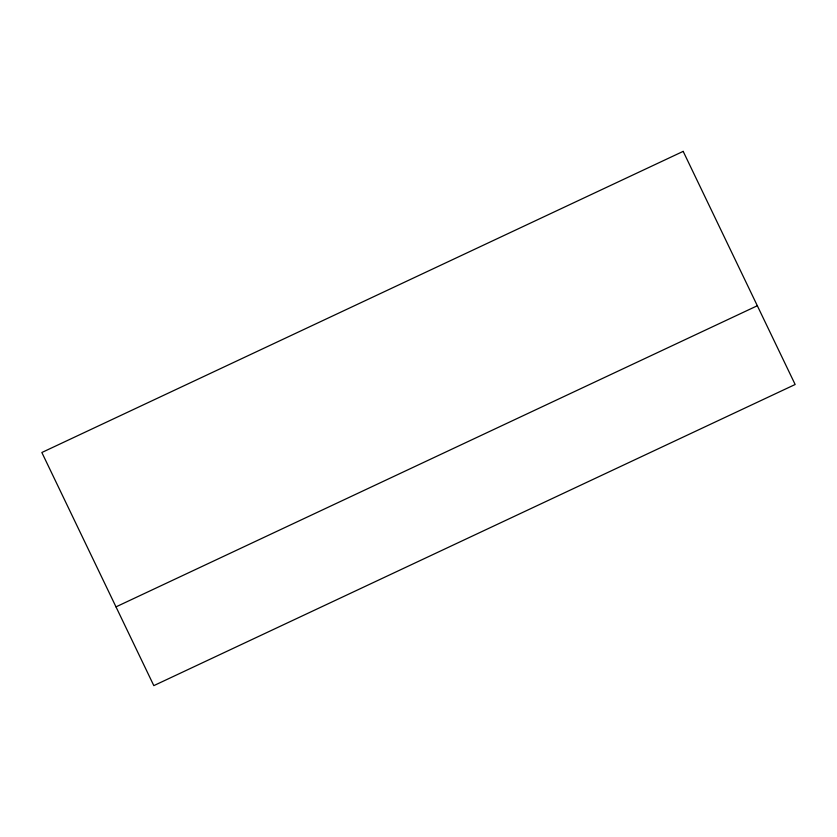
<?xml version="1.0" encoding="UTF-8"?>
<svg xmlns="http://www.w3.org/2000/svg" width="837" height="837" viewBox="0 0 837 837"><rect width="100%" height="100%" fill="white"/><g stroke="black" fill="none" stroke-linecap="round" stroke-linejoin="round"><path stroke-width="1.26" d="M115.987 606.867L757.318 305.746M683.18 151.371L41.85 452.503L153.82 685.629L795.15 384.497L683.18 151.371"/></g></svg>
